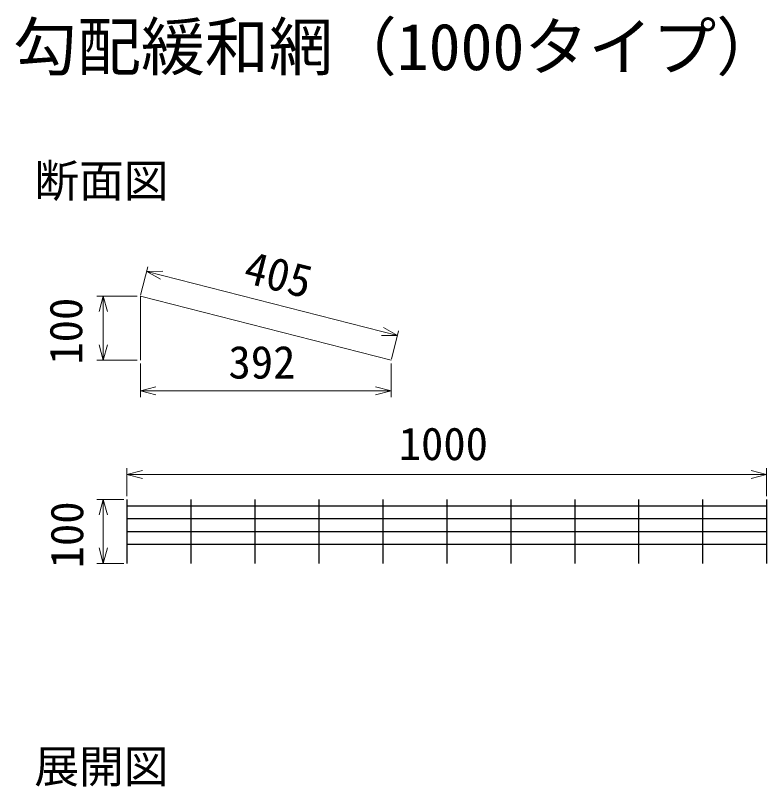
# Model space of a CAD drawing. Units: millimetres, scale not verified, with parts at other scales. Extents: x 400 to 16400, y 400 to 11650.
# Drawn here: x 10677 to 13026, y 3309 to 5720 of the extents above; entities that cross this region are included whole.
import ezdxf
from ezdxf.enums import TextEntityAlignment as Align

# ---------------------------------------------------------------- set-up
doc = ezdxf.new("R2010")
doc.units = ezdxf.units.MM
doc.header["$LTSCALE"] = 40
doc.layers.add('C-STR', color=6, linetype='Continuous', lineweight=25)
doc.layers.add('C-STR-DIM', color=1, linetype='Continuous', lineweight=13)
doc.layers.add('C-TTL-FRAM', color=7, linetype='Continuous')
doc.styles.add('ＭＳ ゴシック', font='')
doc.styles.get('ＭＳ ゴシック').set_extended_font_data('MS Gothic')

msp = doc.modelspace()

# ---------------------------------------------------------------- linework, layer by layer
at = {"layer": 'C-STR'}
for p, q in [((11025.53, 4206.62), (11025.53, 4006.62)), ((11225.53, 4206.62), (11225.53, 4006.62)), ((11425.53, 4206.62), (11425.53, 4006.62)), ((11625.53, 4206.62), (11625.53, 4006.62)), ((11825.53, 4206.62), (11825.53, 4006.62)), ((12025.53, 4206.62), (12025.53, 4006.62)), ((12225.53, 4206.62), (12225.53, 4006.62)), ((12425.53, 4206.62), (12425.53, 4006.62)), ((12625.53, 4206.62), (12625.53, 4006.62)), ((12825.53, 4206.62), (12825.53, 4006.62)), ((13025.53, 4206.62), (13025.53, 4006.62)), ((11025.53, 4186.62), (13025.53, 4186.62)), ((11025.53, 4146.62), (13025.53, 4146.62)), ((11025.53, 4106.62), (13025.53, 4106.62)), ((11025.53, 4066.62), (13025.53, 4066.62))]:
    msp.add_line(p, q, dxfattribs=at)
at = {"layer": 'C-STR-DIM'}
for p, q in [((11068.27, 4845.19), (11091.01, 4934.31)), ((11087.3, 4919.77), (11137.3, 4920.38)), ((11087.3, 4919.77), (11130.9, 4895.3)), ((11087.3, 4919.77), (11871.3, 4719.78)), ((11057.53, 4842.28), (10931.53, 4842.28)), ((10951.53, 4842.28), (10938.59, 4793.98)), ((10951.53, 4842.28), (10964.47, 4793.98)), ((10951.53, 4842.28), (10951.53, 4642.28)), ((11871.3, 4719.78), (11827.7, 4744.26)), ((11852.27, 4645.19), (11875.01, 4734.31)), ((11871.3, 4719.78), (11821.3, 4719.18)), ((10951.53, 4642.28), (10938.59, 4690.58)), ((10951.53, 4642.28), (10964.47, 4690.58)), ((11057.53, 4642.28), (10931.53, 4642.28)), ((11067.53, 4632.28), (11067.53, 4526.28)), ((11851.53, 4632.28), (11851.53, 4526.28)), ((11067.53, 4546.28), (11115.83, 4559.22)), ((11851.53, 4546.28), (11803.23, 4559.22)), ((11067.53, 4546.28), (11115.83, 4533.34)), ((11067.53, 4546.28), (11851.53, 4546.28)), ((11851.53, 4546.28), (11803.23, 4533.34)), ((11025.53, 4216.62), (11025.53, 4304.62)), ((11025.53, 4284.62), (11073.83, 4297.56)), ((13025.53, 4284.62), (12977.23, 4297.56)), ((13025.53, 4216.62), (13025.53, 4304.62)), ((11025.53, 4284.62), (11073.83, 4271.68)), ((11025.53, 4284.62), (13025.53, 4284.62)), ((13025.53, 4284.62), (12977.23, 4271.68)), ((11015.53, 4206.62), (10931.53, 4206.62)), ((10951.53, 4206.62), (10938.59, 4158.32)), ((10951.53, 4206.62), (10964.47, 4158.32)), ((10951.53, 4206.62), (10951.53, 4006.62)), ((10951.53, 4006.62), (10938.59, 4054.92)), ((10951.53, 4006.62), (10964.47, 4054.92)), ((11015.53, 4006.62), (10931.53, 4006.62))]:
    msp.add_line(p, q, dxfattribs=at)
at = {"layer": 'C-STR-DIM', "color": 6}
for p, q in [((11067.53, 4642.28), (11067.53, 4842.28)), ((11067.53, 4842.28), (11851.53, 4642.28))]:
    msp.add_line(p, q, dxfattribs=at)

# ---------------------------------------------------------------- texts
at = {"layer": 'C-STR-DIM', "color": 7, "style": 'ＭＳ ゴシック'}
for s, rotation, p in [('405', 345.689, (11377.33, 4856.72)), ('100', 90, (10916.59, 4628.2)), ('100', 90, (10919.66, 3991.05))]:
    msp.add_text(s, height=102.6, rotation=rotation, dxfattribs=at).set_placement(p, align=Align.BOTTOM_LEFT)
for s, p in [('392', (11343.04, 4553.79)), ('1000', (11875.29, 4298.77))]:
    msp.add_text(s, height=102.6, dxfattribs=at).set_placement(p, align=Align.BOTTOM_LEFT)
at = {"layer": 'C-TTL-FRAM', "style": 'ＭＳ ゴシック'}
for s, height, p in [('勾配緩和網（1000タイプ）', 146.6, (10669.51, 5505.25)), ('断面図', 102.6, (10736, 5121.43)), ('展開図', 102.6, (10736, 3289.31))]:
    msp.add_text(s, height=height, dxfattribs=at).set_placement(p, align=Align.BOTTOM_LEFT)

doc.saveas('drawing.dxf')
